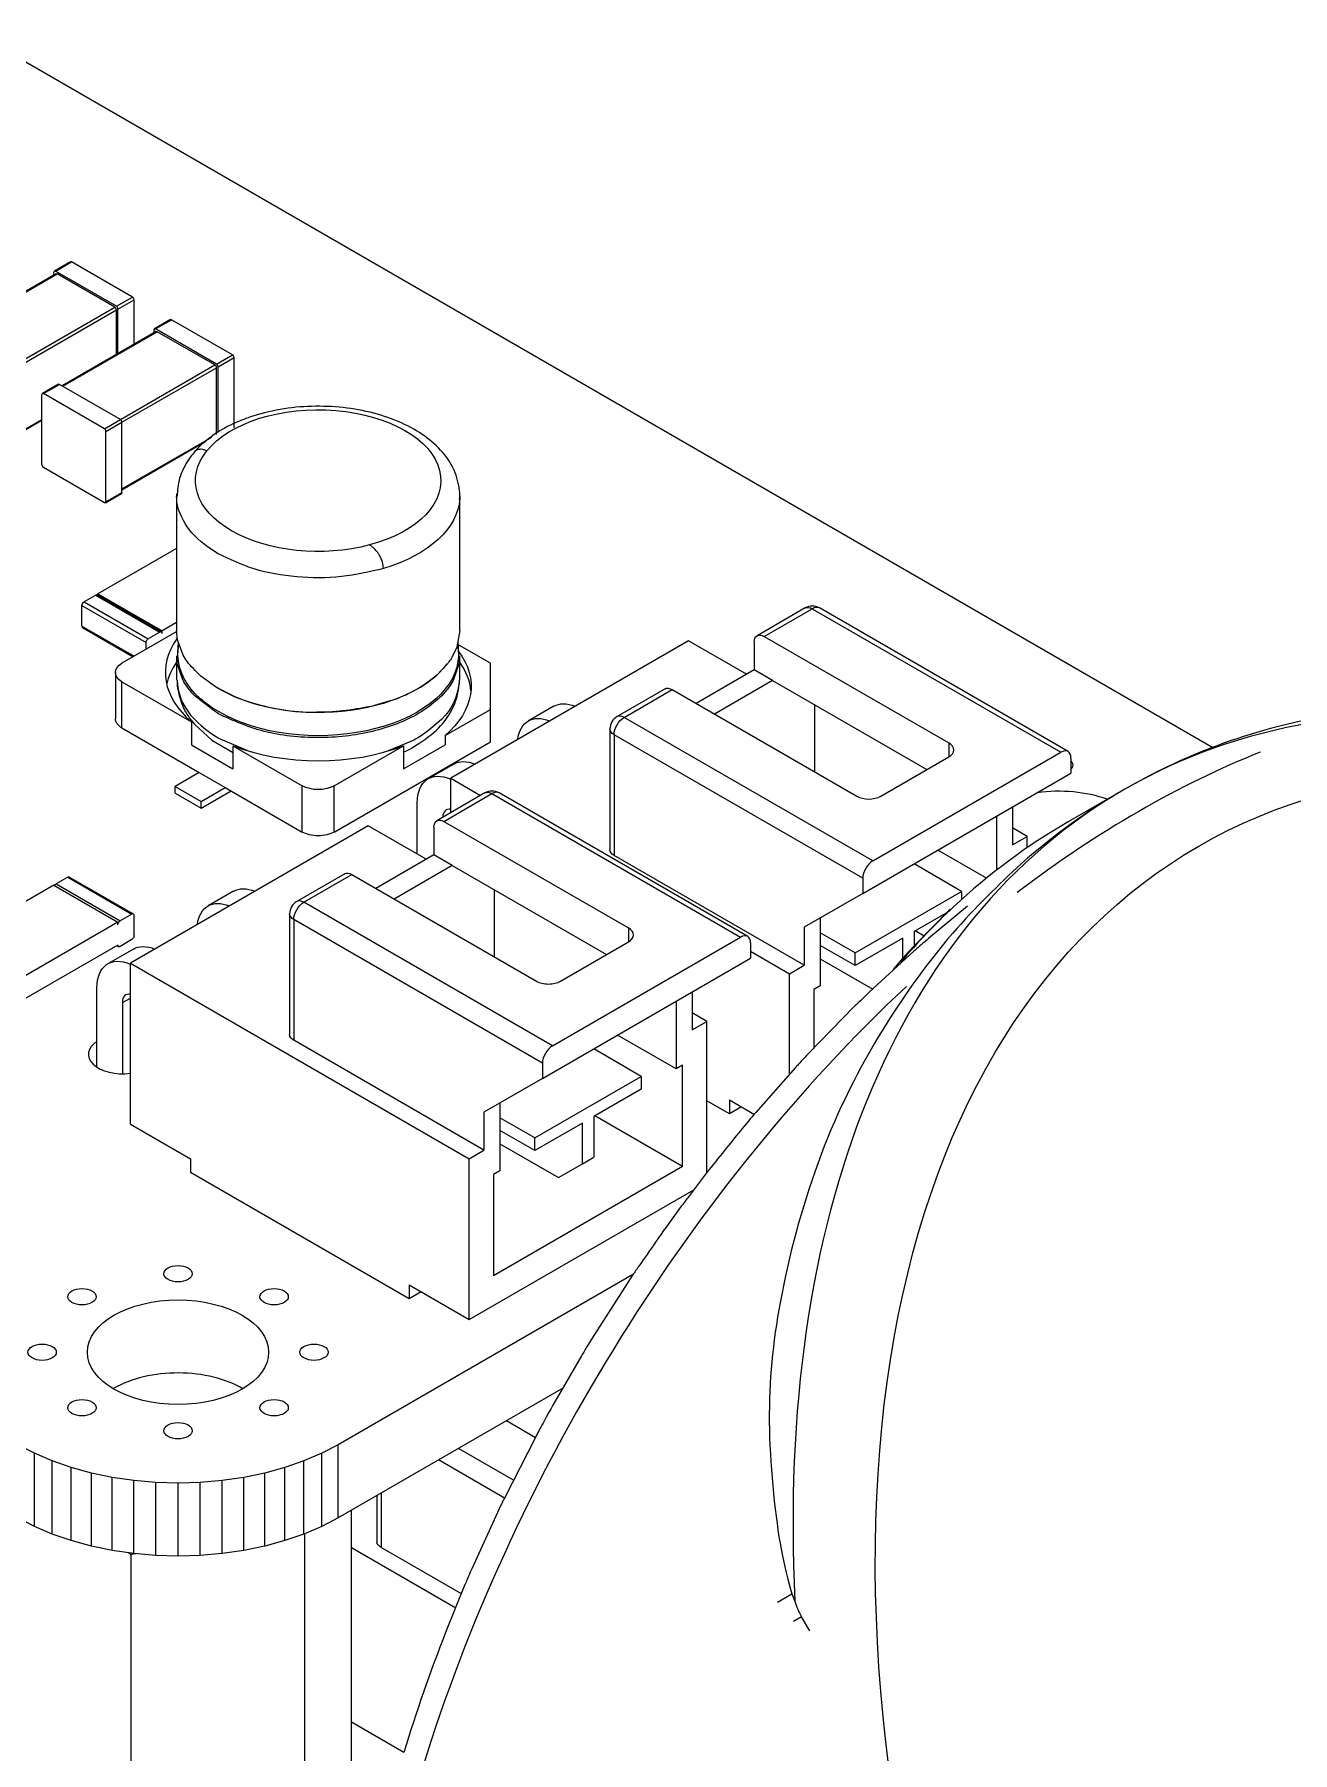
# Model space of a CAD drawing. Extents: x 0 to 11, y 0 to 8.5.
# Drawn here: x 7.7697 to 8.0613, y 6.1857 to 6.5839 of the extents above; entities that cross this region are included whole.
import ezdxf

# ---------------------------------------------------------------- set-up
doc = ezdxf.new("R2010")
doc.units = 0
doc.header["$LTSCALE"] = 0.5
doc.header["$MEASUREMENT"] = 0
doc.layers.add('TANGENT_LINES', color=7, linetype='CONTINUOUS')
doc.layers.add('VISIBLE', color=7, linetype='CONTINUOUS')

msp = doc.modelspace()

# ---------------------------------------------------------------- linework, layer by layer
at = {"layer": 'TANGENT_LINES'}
for p, q in [((7.774631184028342, 6.529028484443677), (7.778343030648744, 6.531171520062879)), ((7.753102473636838, 6.515741663600681), (7.775002368690382, 6.528385573750032)), ((7.788736201185869, 6.520884949090708), (7.792448047806271, 6.52302798470991)), ((7.78910738584791, 6.520242038397064), (7.792819232468311, 6.522385074016266)), ((7.766465121470285, 6.508026735371553), (7.788365016523828, 6.520670645520904)), ((7.766836306125498, 6.507383824673967), (7.788736201185869, 6.520027734827261)), ((7.77630151501435, 6.502347690980668), (7.798201410067893, 6.514991601130019)), ((7.797830225405853, 6.515634511823663), (7.801542072026255, 6.517777547442865)), ((7.789664162847796, 6.494632762751539), (7.81156405790134, 6.507276672900891)), ((7.790035347503009, 6.493989852053955), (7.811935242563381, 6.506633762207247)), ((7.811935242563381, 6.507490976470694), (7.815647089183782, 6.509634012089896)), ((7.812306427225421, 6.50684806577705), (7.816018273845822, 6.508991101396253)), ((7.77184729906304, 6.500633262489248), (7.775559145683442, 6.50277629810845)), ((7.766836306125498, 6.491953967931916), (7.771476114401001, 6.494632762455919)), ((7.785952316220568, 6.492489727136279), (7.789664162840969, 6.494632762755481)), ((7.786323500882608, 6.491846816442635), (7.790035347503009, 6.493989852061837)), ((7.790035347503009, 6.478559995311902), (7.810840787084818, 6.490572021307779)), ((7.786323500882608, 6.475559745437137), (7.790035347503009, 6.477702781056339)), ((7.780755730952005, 6.451504170701264), (7.795603117433612, 6.442932028224455)), ((7.78126610986231, 6.452388172905024), (7.796113496343917, 6.443816030428215)), ((7.783957198662101, 6.453941873728946), (7.798804585143708, 6.445369731252137)), ((7.938880396981123, 6.444378578470594), (7.950015936844411, 6.450807685326999)), ((7.950015936844407, 6.450807685327001), (8.007642355624066, 6.417537057340087)), ((7.780755730952005, 6.446789492252304), (7.792865630364175, 6.439797838652558)), ((7.790035347503009, 6.423162524569322), (7.790035347503009, 6.433877702862413)), ((7.906401739056774, 6.42562701680017), (7.917537278913815, 6.43205612366018)), ((7.964028157834345, 6.392356388814462), (7.906401739052606, 6.425627016802575)), ((7.904081834914855, 6.421608824967301), (7.904081834914855, 6.393642209622332)), ((7.961708253696594, 6.388338196979187), (7.904081834914855, 6.421608824967301)), ((7.981659429281254, 6.419680092959289), (7.981659429281254, 6.416465539530486)), ((7.831793621982531, 6.399053373853298), (7.831793621982531, 6.40976855214639)), ((7.839217315223333, 6.399053373853298), (7.839217315223333, 6.40976855214639)), ((7.864643464573087, 6.401517866086551), (7.875779004436374, 6.407946972942955)), ((7.875779004436371, 6.407946972942957), (7.93340542321603, 6.374676344956043)), ((7.774770378276607, 6.387025586519358), (7.789617764758214, 6.378453444042549)), ((7.777461467076398, 6.38857928734328), (7.792308853558005, 6.380007144866471)), ((7.832164806648737, 6.382766304416126), (7.843300346505778, 6.389195411276137)), ((7.889791225426309, 6.349495676430418), (7.83216480664457, 6.382766304418531)), ((7.829844902506819, 6.378748112583257), (7.829844902506819, 6.350781497238288)), ((7.887471321288557, 6.345477484595144), (7.829844902506819, 6.378748112583257)), ((7.907422496873218, 6.376819380575245), (7.907422496873218, 6.373604827146442)), ((7.79012814366852, 6.359514366921919), (7.791984066978721, 6.36058588473152)), ((7.880802475040634, 6.248836450102502), (7.867998916073041, 6.256228588228385)), ((7.878678792839123, 6.244704969480907), (7.863359107754871, 6.253549793679747)), ((7.850094438639612, 6.245891433489247), (7.850094438639612, 6.233241538525279)), ((7.941942084133067, 6.220565074258307), (7.945261836712842, 6.222481734350886)), ((7.947529560799388, 6.217221048328218), (7.945635430535292, 6.216127471683544))]:
    msp.add_line(p, q, dxfattribs=at)
at = {"layer": 'TANGENT_LINES', "extrusion": (0, 0, -1)}
for centre, major_axis, ratio, start_param, end_param in [((7.835505468602932, 6.480488728397946), (0.0284339457567846, 0), 0.5773502621102818, 3.573522430409809, 7.42205185715449), ((7.835493309716765, 6.48048170846183), (0.0284339457567846, 0), 0.5773502621102818, 1.138299073750691, 3.574089906634002), ((7.835505468602932, 6.476917002300252), (0.03280839895013088, 0), 0.5773502621102795, 0.0321383180980502, 1.090091624141794), ((7.950015936842328, 6.448128890754928), (-0.001640419932420478, 0.002841290703540444), 0.5773502727294271, 0, 0.7853981550968391), ((7.906401739052606, 6.422948222229302), (0.003280839895013266, 0), 0.5773502621103835, 2.356194490192328, 3.141592653589793), ((7.906401739052606, 6.422948222229302), (-0.001640419932420478, -0.002841290703540444), 0.5773502727294271, 0.7853981725932692, 2.356194499388444), ((7.875779004434292, 6.405268178370885), (-0.001640419932420478, 0.002841290703540444), 0.5773502727294271, 0, 0.7853981550968391), ((7.83216480664457, 6.380087509845259), (-0.001640419932420478, -0.002841290703540444), 0.5773502727294271, 0.7853981725939324, 2.356194499389209), ((7.83216480664457, 6.380087509845259), (0.003280839895013266, 0), 0.5773502621103835, 2.356194490192328, 3.141592653589793)]:
    msp.add_ellipse(centre, major_axis=major_axis, ratio=ratio, start_param=start_param, end_param=end_param, dxfattribs=at)
at = {"layer": 'TANGENT_LINES'}
for centre, major_axis, ratio, start_param, end_param in [((7.950015936842328, 6.448128890754928), (0.001640419932420478, 0.002841290703540444), 0.5773502727294271, 0, 0.7853981542009669), ((7.906401739052606, 6.422948222229302), (0.001640419932420478, -0.002841290703540444), 0.5773502727294271, 2.356194499388826, 3.141592653590432), ((8.025664783784618, 6.194881201243094), (0.127952754728815, 0.2216206748761715), 0.5773502727292958, 0.6292129166321987, 0.9415833917700402), ((7.875779004434292, 6.405268178370885), (0.001640419932420478, 0.002841290703540444), 0.5773502727294271, 0, 0.7853981542009669), ((7.832164806644569, 6.380087509845259), (0.001640419932420478, -0.002841290703540444), 0.5773502727294271, 2.356194499389209, 3.141592653589793), ((8.117798800529476, 6.213454319055444), (-0.1085048031907654, 0.1879358273828116), 0.8164965784248008, 0.1863284790014609, 0.2851561502360345), ((8.025664783784618, 6.194881201243094), (0.127952754728815, 0.2216206748761715), 0.5773502727292958, 1.087437181450535, 2.778929686186356)]:
    msp.add_ellipse(centre, major_axis=major_axis, ratio=ratio, start_param=start_param, end_param=end_param, dxfattribs=at)
at = {"layer": 'VISIBLE'}
for p, q in [((7.756628727919393, 6.583890195970069), (8.043016389480208, 6.418544204502782)), ((7.778080563459556, 6.531197519443722), (7.774368716839154, 6.529054483824519)), ((7.792448047806271, 6.52302798470991), (7.778343030648744, 6.531171520062879)), ((7.774739901501195, 6.528411573130875), (7.752948723917676, 6.515830431041339)), ((7.774259999366302, 6.528134501507507), (7.774259999366302, 6.528814180873873)), ((7.788736201185869, 6.520884949090708), (7.774631184028342, 6.529028484443677)), ((7.788365016523828, 6.520670645520904), (7.775002368690382, 6.528385573750032)), ((7.792819232468311, 6.51206173436349), (7.792819232468311, 6.522385074016266)), ((7.788736201185869, 6.509704395182368), (7.788736201185869, 6.520027734827261)), ((7.78910738584791, 6.509918698744288), (7.78910738584791, 6.520242038397064)), ((7.797938942878706, 6.515017600510862), (7.776147765295187, 6.502436458421325)), ((7.797459040743814, 6.514740528887494), (7.797459040743814, 6.515420208253859)), ((7.801279604837068, 6.517803546823708), (7.797567758216666, 6.515660511204506)), ((7.811935242563381, 6.507490976470694), (7.797830225405853, 6.515634511823663)), ((7.81156405790134, 6.507276672900891), (7.798201410067893, 6.514991601130019)), ((7.815647089183782, 6.509634012089896), (7.801542072026255, 6.517777547442865)), ((7.811935242563381, 6.491203905465195), (7.811935242563381, 6.506633762207247)), ((7.812306427225421, 6.49160629030052), (7.812306427225421, 6.50684806577705)), ((7.816018273845822, 6.492704030390754), (7.816018273845822, 6.508991101396253)), ((7.775296678494255, 6.502802297489293), (7.771584831873853, 6.500659261870091)), ((7.789664162840969, 6.494632762755481), (7.775559145683442, 6.50277629810845)), ((7.771476114401001, 6.484131887913945), (7.771476114401001, 6.500418958919444)), ((7.785952316220568, 6.492489727136279), (7.77184729906304, 6.500633262489248)), ((7.766836306125498, 6.491776433042717), (7.771476114401001, 6.49445522756672)), ((7.786323500882608, 6.475559745437137), (7.786323500882608, 6.491846816442635)), ((7.790035347503009, 6.477702781056339), (7.790035347503009, 6.493989852061837)), ((7.811736610269132, 6.491404219034576), (7.809373346055196, 6.489660576716854)), ((7.815913118917218, 6.49370938588748), (7.815150526901783, 6.493346156297879)), ((7.790035347503009, 6.478382460422703), (7.809457330586168, 6.489595747446467)), ((7.785952316220568, 6.475345441867333), (7.77184729906304, 6.483488977220301)), ((7.786214783409755, 6.47531944248649), (7.789926630030157, 6.477462478105692)), ((7.802697069652801, 6.477454918127838), (7.802697069652801, 6.445741490496649)), ((7.868313867553063, 6.445741490496649), (7.868313867553063, 6.476917002300252)), ((7.8026970696528, 6.464761343157338), (7.784467577572407, 6.454236541126586)), ((7.780755730952005, 6.446789492252304), (7.780755730952005, 6.451504170701264)), ((7.783957198662101, 6.453941873728946), (7.78126610986231, 6.452388172905024)), ((7.799165477528842, 6.445405480400796), (7.784318091047234, 6.453977622877605)), ((7.784467577572407, 6.453891316793114), (7.784467577572407, 6.454236541126586)), ((7.784467577572407, 6.454236541126586), (7.799314964054014, 6.445664398649777)), ((7.948375516909907, 6.450970181458469), (7.937239977048702, 6.444541074600862)), ((8.009282775556487, 6.417699553470355), (7.951656356774749, 6.450970181458469)), ((7.780905217477177, 6.446459075695165), (7.79265422449094, 6.439675783416233)), ((7.8026970696528, 6.447617058203721), (7.799314964054014, 6.445664398649777)), ((7.802773955369605, 6.445518412691517), (7.790035347503009, 6.438163774100818)), ((7.795603117433612, 6.441378327529621), (7.795603117433612, 6.442932028224455)), ((7.798804585143708, 6.445369731252137), (7.796113496343917, 6.443816030428215)), ((7.799314964054014, 6.445075063843657), (7.799314964054014, 6.445664398649777)), ((7.802902938268943, 6.443622982478815), (7.802697095628718, 6.445741493574547)), ((7.80283997574708, 6.438106512613811), (7.80314288803961, 6.442984587852683)), ((7.804241906541014, 6.439997545249382), (7.802902938268943, 6.443622982478815)), ((7.921341921699724, 6.443360635987823), (7.866220999386757, 6.411536557042671)), ((7.868313877390751, 6.445741489514629), (7.867621822777512, 6.441871468284249)), ((7.875407819772251, 6.438163774041693), (7.867736673024837, 6.442592712627)), ((7.867887366161758, 6.442916871040875), (7.868181077063706, 6.438170032478228)), ((7.93479736535562, 6.43559213206628), (7.921341921699724, 6.443360635987823)), ((7.936560492843372, 6.443039181159323), (7.936560492843372, 6.436610074183467)), ((7.938880396981123, 6.444378578470594), (7.981659429281254, 6.419680092959289)), ((7.802697069652801, 6.439872545637835), (7.802697069652801, 6.434234875432764)), ((7.867621822777512, 6.441871468284249), (7.866473445512567, 6.439486475534846)), ((7.868313867553063, 6.434234875432764), (7.868313867553063, 6.439872545637835)), ((7.788497850291391, 6.436020738481615), (7.788497850291391, 6.425305560188524)), ((7.804146578311866, 6.434304450837907), (7.80283997574708, 6.438106512613811)), ((7.811715835185058, 6.432697434629473), (7.808311901989532, 6.435144339817809)), ((7.865444449163027, 6.437994479406857), (7.86281584779011, 6.435244919314937)), ((7.868181077063706, 6.438170032478228), (7.866780496152833, 6.434149385350775)), ((7.875407819772252, 6.427448595945683), (7.875407819772251, 6.438163774041693)), ((7.936560492843372, 6.436610074183467), (7.92310504898949, 6.428841570147619)), ((7.940829116456833, 6.434145583221385), (7.936560492843372, 6.436610074183467)), ((7.790035347503009, 6.433877702862413), (7.806115029743323, 6.424594094106319)), ((7.815799359829833, 6.43059709519474), (7.812384341783854, 6.432302711635228)), ((7.868191097392042, 6.434225298943341), (7.868171629797398, 6.433573963716409)), ((7.915896858981391, 6.432218619790449), (7.904761319120186, 6.425789512932843)), ((7.917537278913812, 6.432056123660182), (7.960316311213943, 6.407357638148877)), ((7.940829116456833, 6.434145583221385), (7.927373672602952, 6.426377079185537)), ((7.940829116456833, 6.434145583221385), (7.976555640033126, 6.413518865470324)), ((7.842798893041766, 6.427273540216211), (7.838051051157747, 6.426856669297761)), ((7.852438144699258, 6.429517284578034), (7.84854689466882, 6.428360360067026)), ((7.864895907462541, 6.421379540618392), (7.875407819772252, 6.427448595945683)), ((7.875407819772252, 6.419947971140519), (7.875407819772252, 6.427448595945683)), ((7.890105388382003, 6.4281902714883), (7.884212831872116, 6.424788202442817)), ((7.950572713835388, 6.412983106649283), (7.950572713835388, 6.42852011472098)), ((7.790035347503009, 6.423162524569322), (7.807898609363694, 6.412849165651911)), ((7.805708916248092, 6.425439347139282), (7.806807618459316, 6.424039046864644)), ((7.806115029743323, 6.424594094106319), (7.806115029743323, 6.419236504959773)), ((7.903120899157593, 6.422948222229302), (7.903120899157593, 6.394981606884333)), ((7.806115029743323, 6.419236504959773), (7.815713939742217, 6.413694571755938)), ((7.819054538400237, 6.417906546657504), (7.813386808394874, 6.420315589861218)), ((7.815713939742217, 6.419052160902484), (7.815713939742217, 6.413694571755938)), ((7.815713939742217, 6.419052160902484), (7.831793621982531, 6.40976855214639)), ((7.839217315223333, 6.399053373853298), (7.875407819772252, 6.419947971140519)), ((7.839217315223333, 6.40976855214639), (7.855296997463647, 6.419052160902484)), ((7.856979211421852, 6.41999505276332), (7.851734927512935, 6.417840826790054)), ((7.855296997463647, 6.413694571755938), (7.864895907462541, 6.419236504959773)), ((7.855296997463647, 6.419052160902484), (7.855296997463647, 6.413694571755938)), ((7.864895907462541, 6.421379540618392), (7.864895907462541, 6.419236504959773)), ((8.043821682165515, 6.41905915830998), (8.042952640188103, 6.41873206188107)), ((7.866906347004492, 6.414796298868287), (7.861013790494604, 6.411394229822804)), ((7.964028157834345, 6.392356388814462), (8.007642355624066, 6.417537057340087)), ((7.965884081144546, 6.407357638148877), (7.981659429281254, 6.416465539530486)), ((8.009962259761817, 6.416197660028816), (8.009962259761817, 6.412661651192096)), ((7.807898609363694, 6.412849165651911), (7.802330839433091, 6.409634612223108)), ((7.807898609363694, 6.412849165651911), (7.813930360121846, 6.409366732770708)), ((7.866220999386757, 6.403538249232934), (7.866220999386757, 6.411536557042671)), ((7.866220999386757, 6.411536557042671), (7.87314773722221, 6.407537403137802)), ((7.961708253696594, 6.384802188142467), (8.009962259761817, 6.412661651192096)), ((8.027108308066982, 6.41156018659588), (8.022417358914456, 6.408966922962493)), ((7.802330839433091, 6.409634612223108), (7.808362590191243, 6.406152179341905)), ((7.802330839433091, 6.408027335479145), (7.802330839433091, 6.409634612223108)), ((7.802330839433091, 6.408027335479145), (7.808362590191243, 6.404544902597941)), ((7.808362590191243, 6.406152179341905), (7.813930360121846, 6.409366732770708)), ((7.808362590191243, 6.404544902597941), (7.815322302630098, 6.408563094398726)), ((7.813930360121846, 6.409366732770708), (7.831793621982531, 6.399053373853298)), ((7.874138584501871, 6.408109469074425), (7.863003044640665, 6.401680362216818)), ((7.935045843148451, 6.374838841086311), (7.877419424366712, 6.408109469074425)), ((8.022417356918764, 6.40896692181028), (8.00929399733871, 6.401390146438255)), ((7.808362590191243, 6.404544902597941), (7.808362590191243, 6.406152179341905)), ((7.858472519566668, 6.393936877019973), (7.858472519566668, 6.405777148351446)), ((7.99270217297695, 6.402696535275068), (7.992702172976949, 6.39021654778877)), ((7.996414019597351, 6.40483957089427), (7.996414019597351, 6.396053124693934)), ((7.847104989291688, 6.400499923603779), (7.791984066978721, 6.368675844658627)), ((7.860560432947583, 6.392731419682237), (7.847104989291688, 6.400499923603779)), ((7.862323560435335, 6.400178468775279), (7.862323560435335, 6.393749361799424)), ((7.864643464573087, 6.401517866086551), (7.907422496873218, 6.376819380575245)), ((7.999847477721223, 6.398035432641697), (7.996414019597351, 6.400017740589458)), ((7.990357743802473, 6.388352355874071), (7.979107534230497, 6.394847667319246)), ((7.996414019597351, 6.396053124693934), (7.999847477721223, 6.398035432641697)), ((7.999847477721223, 6.395438986441039), (7.999847477721223, 6.398035432641697)), ((7.862323560435335, 6.393749361799424), (7.848868116581454, 6.385980857763576)), ((7.866592184048797, 6.391284870837342), (7.853136740194916, 6.383516366801493)), ((7.866592184048797, 6.391284870837342), (7.862323560435335, 6.393749361799424)), ((7.866592184048797, 6.391284870837342), (7.902318707625089, 6.37065815308628)), ((7.948160013532127, 6.368193661644306), (7.904081834914855, 6.393642209622332)), ((7.984628906577576, 6.385284370634523), (7.973586162429586, 6.391659901862782)), ((7.774259999366302, 6.386730919121717), (7.751988919643891, 6.373872705406504)), ((7.774259999366302, 6.386730919121717), (7.789107385847909, 6.378158776644909)), ((7.777461467076398, 6.38857928734328), (7.774770378276607, 6.387025586519358)), ((7.792669745943138, 6.38004289401513), (7.777822359461531, 6.388615036491938)), ((7.841659926573355, 6.389357907406406), (7.830524386712149, 6.382928800548799)), ((7.843300346505776, 6.389195411276138), (7.886079378805907, 6.364496925764834)), ((7.961708253696594, 6.388338196979187), (7.961708253696594, 6.384802188142467)), ((7.815868455973967, 6.385329559104257), (7.809975899464079, 6.381927490058773)), ((7.876335781427352, 6.370122394265239), (7.876335781427352, 6.385659402336936)), ((7.961708253696594, 6.384802188142467), (7.948160013532127, 6.376980107844641)), ((7.959945126551903, 6.371033183766829), (7.984628906577576, 6.385284370634523)), ((7.984628906577576, 6.385284370634523), (7.984628906577575, 6.383451356418579)), ((7.792308853558005, 6.380007144866471), (7.789617764758214, 6.378453444042549)), ((7.792819232468311, 6.374997799009031), (7.792819232468311, 6.379712477457991)), ((7.828883966749557, 6.380087509845259), (7.828883966749557, 6.35212089450029)), ((7.951871860152529, 6.379123143463843), (7.951871860152529, 6.363425407264464)), ((7.981959399389804, 6.381144040941802), (7.97352383580083, 6.372637647849062)), ((7.981429045582909, 6.380490256019937), (7.97358616288188, 6.375962165636797)), ((7.986018934202453, 6.381849083799268), (7.976981346856365, 6.374403895543673)), ((7.789107385847909, 6.378158776644909), (7.766836306125498, 6.365300562929696)), ((7.789107385847909, 6.377569441838789), (7.789107385847909, 6.378158776644909)), ((7.948160013532127, 6.376980107844641), (7.948160013532127, 6.368193661644306)), ((7.959945126551903, 6.371033183766829), (7.951871860152529, 6.375694286238594)), ((7.97358616288188, 6.375962165636797), (7.97358616288188, 6.372568780123484)), ((7.975926409686368, 6.374932478442097), (7.973864551004628, 6.376122893092434)), ((7.789107385847909, 6.372854763389829), (7.766836306125498, 6.359996549674616)), ((7.792669414596456, 6.371935586484243), (7.786776858086568, 6.368533517438761)), ((7.788895979974674, 6.372732708153505), (7.789256872373081, 6.37252434683269)), ((7.792308853558005, 6.37411379680527), (7.789617764758214, 6.372560095981349)), ((7.889791225426309, 6.349495676430418), (7.93340542321603, 6.374676344956043)), ((7.891647148736509, 6.364496925764834), (7.907422496873218, 6.373604827146442)), ((7.935725327353781, 6.373336947644773), (7.935725327353781, 6.369800938808052)), ((7.935725327353781, 6.371408215073109), (7.944726555408256, 6.366211353696544)), ((7.959945126551903, 6.368086509736229), (7.951871860152529, 6.372747612207994)), ((7.970987870247598, 6.374462040703356), (7.959945126551903, 6.368086509736229)), ((7.959945126551903, 6.368086509736229), (7.959945126551903, 6.371033183766829)), ((7.973580275886389, 6.371454677288621), (7.963200046690334, 6.361937169059438)), ((7.970987870247598, 6.369680466382639), (7.970987870247598, 6.374462040703356)), ((7.791984066978721, 6.331387024198668), (7.791984066978721, 6.368675844658627)), ((7.791984066978721, 6.368675844658627), (7.870489623000219, 6.323350641312501)), ((7.887471321288557, 6.341941475758424), (7.935725327353781, 6.369800938808052)), ((7.944726555408256, 6.366211353696544), (7.948160013532127, 6.368193661644306)), ((7.951871860152529, 6.369640210268471), (7.964058885208424, 6.362604028158106)), ((7.970929293678472, 6.369737980887416), (7.968783904645346, 6.367226399392715)), ((7.784235587158632, 6.34455154363577), (7.784235587158632, 6.362916435967403)), ((7.944726555408256, 6.342865144515991), (7.944726555408256, 6.366211353696544)), ((7.951871860152529, 6.363425407264464), (7.950387121504368, 6.362568193016783)), ((7.79012814366852, 6.359514366921919), (7.790128143668519, 6.343020878006564)), ((7.918465240568913, 6.359835822891024), (7.918465240568913, 6.344138086691645)), ((7.922177087189315, 6.361978858510226), (7.922177087189315, 6.353192412309891)), ((7.950387121504368, 6.362568193016783), (7.950387121504368, 6.348904400672823)), ((7.925610545313186, 6.355174720257653), (7.922177087189315, 6.357157028205415)), ((7.922177087189315, 6.353192412309891), (7.925610545313186, 6.355174720257653)), ((7.925610545313186, 6.319982072270115), (7.925610545313186, 6.355174720257653)), ((7.959755738624442, 6.358601858353667), (7.949146697991002, 6.347744545407397)), ((7.918465240568913, 6.344138086691645), (7.904870601822461, 6.351986954935203)), ((7.873923081124091, 6.325332949260263), (7.829844902506819, 6.350781497238288)), ((7.910391974169539, 6.34242365825048), (7.899349230021549, 6.348799189478739)), ((7.887471321288557, 6.345477484595144), (7.887471321288557, 6.341941475758424)), ((7.919949979217074, 6.344995300939326), (7.918465240568913, 6.344138086691645)), ((7.919949979217074, 6.321529060477455), (7.919949979217074, 6.344995300939326)), ((7.946153345947601, 6.344515040163405), (7.936907209926925, 6.334048357028084)), ((7.887471321288557, 6.341941475758424), (7.873923081124091, 6.334119395460598)), ((7.885708194143866, 6.328172471382786), (7.910391974169539, 6.34242365825048)), ((7.910391974169539, 6.33947698421988), (7.899349230473844, 6.333101453252754)), ((7.910391974169539, 6.34242365825048), (7.910391974169539, 6.33947698421988)), ((7.877634927744493, 6.3362624310798), (7.877634927744493, 6.320564694880421)), ((7.930807130581749, 6.333744363320666), (7.925610545313186, 6.336744613187549)), ((7.930807130581749, 6.336958916808594), (7.930807130581749, 6.333744363320666)), ((7.930807130581749, 6.336958916808594), (7.936643467897699, 6.333589305929466)), ((7.933591015598253, 6.33535164006463), (7.930807130581749, 6.333744363320666)), ((7.791984066978721, 6.331387024198668), (7.805903491805227, 6.323350640626661)), ((7.873923081124091, 6.334119395460598), (7.873923081124091, 6.325332949260263)), ((7.885708194143866, 6.328172471382786), (7.877634927744493, 6.33283357385455)), ((7.896750937839562, 6.331601328319312), (7.885708194143866, 6.325225797352186)), ((7.896750937839562, 6.322171971421391), (7.896750937839562, 6.331601328319312)), ((7.899349230473844, 6.333101453252754), (7.899349230473844, 6.323672096354834)), ((7.919949979217074, 6.321529060477455), (7.899627618596591, 6.33326218070839)), ((7.885708194143866, 6.325225797352186), (7.877634927744492, 6.329886899823951)), ((7.885708194143866, 6.325225797352186), (7.885708194143866, 6.328172471382786)), ((7.805903491805227, 6.323350640626661), (7.805903491805227, 6.320136087138732)), ((7.870489623000219, 6.323350641312501), (7.873923081124091, 6.325332949260263)), ((7.870489623000219, 6.286061820852543), (7.870489623000219, 6.323350641312501)), ((7.877634927744492, 6.326779497884428), (7.891183167908959, 6.31895741787434)), ((7.896750937839562, 6.322171971421391), (7.899349230473844, 6.323672096354834)), ((7.856570198173713, 6.290883650936623), (7.805903491805227, 6.320136087138732)), ((7.919949979217074, 6.321529060477455), (7.876150189096332, 6.29624124017087)), ((7.877634927744493, 6.320564694880421), (7.876150189096332, 6.31970748063274)), ((7.876150189096332, 6.31970748063274), (7.876150189096332, 6.29624124017087)), ((7.891183167908959, 6.31895741787434), (7.896750937839562, 6.322171971421391)), ((7.925535085292065, 6.320077638293794), (7.921068569047809, 6.314228035555521)), ((7.870489623000219, 6.286061820852543), (7.922588463724894, 6.316141100200576)), ((7.919646534748185, 6.312319653651509), (7.916145032262658, 6.307521816048849)), ((7.908550338494504, 6.296570944295445), (7.840145276878435, 6.257077264041738)), ((7.908536821921325, 6.296581733387006), (7.898880935883939, 6.281558170224979)), ((7.856570198173713, 6.29409820442455), (7.856570198173713, 6.290883650936623)), ((7.856570198173713, 6.29409820442455), (7.870489623000219, 6.286061820852543)), ((7.859354083190217, 6.292490927680586), (7.856570198173713, 6.290883650936623)), ((7.896539221585979, 6.277698356698128), (7.891477974835096, 6.269031135771024)), ((7.892327476903159, 6.27027468920042), (7.840145276878435, 6.240147282338653)), ((7.879134455934247, 6.262657695085992), (7.885899312277386, 6.258752003503142)), ((7.769725329146322, 6.25507991198393), (7.765908344470398, 6.257077264041738)), ((7.840145276878435, 6.257077264041738), (7.836328292202509, 6.25507991198393)), ((7.840145276878435, 6.240147282338653), (7.840145276878435, 6.257077264041738)), ((7.88583195758103, 6.258780554138998), (7.878657610113088, 6.24471311530704)), ((7.769725329146322, 6.238149930280844), (7.769725329146322, 6.25507991198393)), ((7.77386301737025, 6.253308189431288), (7.769725329146323, 6.25507991198393)), ((7.778281581027943, 6.251779144232166), (7.773863017370251, 6.253308189431289)), ((7.77386301737025, 6.236378207728204), (7.77386301737025, 6.253308189431288)), ((7.778281581027943, 6.234849162529081), (7.778281581027943, 6.251779144232166)), ((7.782938445238666, 6.250507509756443), (7.778281581027942, 6.251779144232165)), ((7.827772040320889, 6.251779144232166), (7.823115176110166, 6.250507509756443)), ((7.832190603978582, 6.253308189431288), (7.827772040320889, 6.251779144232166)), ((7.827772040320889, 6.234849162529081), (7.827772040320889, 6.251779144232166)), ((7.836328292202509, 6.25507991198393), (7.832190603978582, 6.253308189431288)), ((7.832190603978582, 6.236378207728204), (7.832190603978582, 6.253308189431288)), ((7.836328292202509, 6.238149930280844), (7.836328292202509, 6.25507991198393)), ((7.782938445238666, 6.233577528053359), (7.782938445238666, 6.250507509756443)), ((7.787788770895244, 6.249505533452686), (7.782938445238666, 6.250507509756443)), ((7.787788770895244, 6.2325755517496), (7.787788770895244, 6.249505533452686)), ((7.792785853687577, 6.248782864338767), (7.787788770895245, 6.249505533452686)), ((7.797881550964997, 6.248346456565272), (7.792785853687578, 6.248782864338768)), ((7.792785853687577, 6.231852882635683), (7.792785853687577, 6.248782864338767)), ((7.797881550964997, 6.231416474862188), (7.797881550964997, 6.248346456565272)), ((7.803026810674416, 6.248200521197194), (7.797881550964996, 6.248346456565272)), ((7.808172070383835, 6.248346456565272), (7.803026810674417, 6.248200521197194)), ((7.803026810674416, 6.231270539494109), (7.803026810674416, 6.248200521197194)), ((7.813267767661255, 6.248782864338767), (7.808172070383835, 6.248346456565272)), ((7.808172070383835, 6.231416474862188), (7.808172070383835, 6.248346456565272)), ((7.818264850453588, 6.249505533452686), (7.813267767661255, 6.248782864338767)), ((7.813267767661255, 6.231852882635683), (7.813267767661255, 6.248782864338767)), ((7.823115176110166, 6.250507509756443), (7.818264850453588, 6.249505533452686)), ((7.818264850453588, 6.2325755517496), (7.818264850453588, 6.249505533452686)), ((7.823115176110166, 6.233577528053359), (7.823115176110166, 6.250507509756443)), ((7.84913350288235, 6.245336636977921), (7.84913350288235, 6.234580935787281)), ((7.769725329146322, 6.238149930280844), (7.765908344470398, 6.240147282338653)), ((7.840145276878435, 6.240147282338653), (7.836328292202509, 6.238149930280844)), ((7.843206302138443, 6.15396147141039), (7.843206302138443, 6.241914566074845)), ((7.877864489513136, 6.243075797466362), (7.871172100794564, 6.228484788631492)), ((7.77386301737025, 6.236378207728204), (7.769725329146323, 6.238149930280845)), ((7.778281581027943, 6.234849162529081), (7.773863017370251, 6.236378207728204)), ((7.832190603978582, 6.236378207728204), (7.827772040320889, 6.234849162529081)), ((7.836328292202509, 6.238149930280844), (7.832190603978582, 6.236378207728204)), ((7.832420726685853, 6.130721786460923), (7.832420726685853, 6.236476744294586)), ((7.782938445238666, 6.233577528053359), (7.778281581027942, 6.234849162529081)), ((7.787788770895244, 6.2325755517496), (7.782938445238666, 6.233577528053359)), ((7.792785853687577, 6.231852882635683), (7.787788770895245, 6.232575551749601)), ((7.792168411107918, 6.231646514577275), (7.791485167323763, 6.232040985555143)), ((7.79324706698174, 6.231813383219635), (7.792168411107918, 6.231646514577275)), ((7.792168411107918, 6.12449473164636), (7.792168411107918, 6.231646514577275)), ((7.797881550964997, 6.231416474862188), (7.792785853687578, 6.231852882635683)), ((7.803026810674416, 6.231270539494109), (7.797881550964996, 6.231416474862187)), ((7.808172070383835, 6.231416474862188), (7.803026810674417, 6.23127053949411)), ((7.813267767661255, 6.231852882635683), (7.808172070383835, 6.231416474862188)), ((7.818264850453588, 6.2325755517496), (7.813267767661255, 6.231852882635683)), ((7.823115176110166, 6.233577528053359), (7.818264850453588, 6.2325755517496)), ((7.827772040320889, 6.234849162529081), (7.823115176110166, 6.233577528053359)), ((7.843206302138443, 6.233253790044157), (7.867408445522865, 6.219280676217529)), ((7.868689025998888, 6.222505948639569), (7.850094438639612, 6.233241538525279)), ((7.869521139167625, 6.224644038732501), (7.865021311596763, 6.213586669333369)), ((7.945261836712842, 6.222481734350885), (7.946003626716393, 6.220823509774958)), ((7.949423691063483, 6.213940318474651), (7.947529560799388, 6.217221048328218)), ((7.855377648877836, 6.185723285866047), (7.843206302138443, 6.192750416096271))]:
    msp.add_line(p, q, dxfattribs=at)
at = {"layer": 'VISIBLE', "flags": 128}
msp.add_lwpolyline([(7.806807618459316, 6.424039046864644), (7.806807618459316, 6.424039046864644), (7.810880292647186, 6.420363053216989), (7.815670202527811, 6.417574700689142)], dxfattribs=at)
at = {"layer": 'VISIBLE'}
for centre, radius, start, end in [((7.950015936842329, 6.448128890754928), 0.0032808398950131, 60.00000030420055, 119.9999996957994), ((7.84270917227027, 6.459410190755274), 0.031436264794745, 288.0280436493535, 309.7620951312777), ((7.816423457162364, 6.434879519237333), 0.0136434855910819, 182.7484502346731, 219.7670325442794), ((7.834808984445357, 6.476271652040725), 0.049472527437966, 247.4030561885249, 270.4282988647523), ((7.825569211460198, 6.44353992146416), 0.0262255700195315, 221.5294935305274, 242.3205884389852), ((7.906401739052606, 6.422948222229302), 0.0032808398950131, 119.9999996957994, 180.0000000001085), ((8.092690952656739, 6.287875944823845), 0.1399901464350023, 99.80005982519978, 110.4317137173064), ((8.093102093500276, 6.286852478913525), 0.1410928491143457, 110.820157483197, 117.8872427679243), ((7.875779004434292, 6.405268178370885), 0.0032808398950131, 60.00000030420055, 119.9999996957994), ((8.097981223763862, 6.278624861416048), 0.1506617093994236, 120.1023736631925, 131.3257433145775), ((7.83216480664457, 6.380087509845259), 0.0032808398950131, 119.9999996957994, 180.0000000001241), ((8.233562242775651, 6.069745749762292), 0.3956167692316049, 158.6793801570659, 162.953482744442)]:
    msp.add_arc(centre, radius, start, end, dxfattribs=at)
at = {"layer": 'VISIBLE', "extrusion": (0, 0, -1)}
for centre, major_axis, ratio, start_param, end_param in [((7.778343030648744, 6.530742912931155), (-0.0002624671891870989, 0.0004546065125667909), 0.5773502727288056, 0, 0.7853981542008149), ((7.774631184028342, 6.528599877311953), (-0.0002624671891870989, 0.0004546065125667909), 0.5773502727288056, 5.497787134585166, 7.068583461380401), ((7.775002368690382, 6.527956966618309), (-0.0002624671891870989, 0.0004546065125667909), 0.5773502727288056, 0, 0.7853981542008149), ((7.797830225405853, 6.515205904691939), (-0.0002624671891870989, 0.0004546065125667909), 0.5773502727288056, 5.497787134583969, 7.068583461380401), ((7.798201410067893, 6.514562993998295), (-0.0002624671891870989, 0.0004546065125667909), 0.5773502727288056, 0, 0.7853981542008149), ((7.801542072026255, 6.517348940311141), (-0.0002624671891870989, 0.0004546065125667909), 0.5773502727288056, 0, 0.7853981542008149), ((7.775559145683442, 6.502347690976726), (-0.0002624671891870989, 0.0004546065125667909), 0.5773502727288056, 0, 0.7853981542008149), ((7.77184729906304, 6.500204655357524), (-0.0002624671891870989, 0.0004546065125667909), 0.5773502727288056, 5.497787134585166, 7.068583461380401), ((7.785952316220568, 6.475774048999057), (-0.0002624671891870989, 0.0004546065125667909), 0.5773502727288056, 2.356194480995373, 3.926990807790607), ((7.789664162840969, 6.477917084618259), (-0.0002624671891870989, 0.0004546065125667909), 0.5773502727288056, 2.356194480994176, 3.141592653589793), ((7.835505468602932, 6.476917002300252), (0.03280839895013088, 0), 0.5773502621102795, 0, 0.0321383180980502), ((7.78126610986231, 6.451798838098904), (-0.000360892385132594, -0.0006250839547785603), 0.5773502727291698, 0.7853981725915733, 2.356194499389951), ((7.796113496343917, 6.443226695622095), (-0.000360892385132594, -0.0006250839547785603), 0.5773502727291698, 0.7853981725915733, 2.356194499388211), ((7.835505447418328, 6.440139329041543), (0.03251013961201377, 0), 0.5773502621102856, 6.152100691120206, 9.55918455226727), ((7.938880396981123, 6.441699783897321), (-0.001640419932420478, 0.002841290703540444), 0.5773502727294271, 5.497787134585653, 7.068583461380553), ((7.835505468602932, 6.432806184993688), (0.03543307086614167, 0), 0.5773502621102943, 5.871813130938144, 6.875835145642601), ((7.793747194123411, 6.436020738481615), (0.005249343832020692, 0), 0.5773502621102392, 2.356194490192393, 3.926990816987193), ((7.835505447418328, 6.445474733458648), (0.03251013961201465, 0), 0.5773502621102697, 0.4075408263671349, 2.390973788189367), ((8.220536731355713, 6.082371831234981), (0.1809525227445885, -0.313418963151391), 0.5773502674197898, 7.622985845256656, 11.22657008209162), ((7.917537278913811, 6.429377329086909), (-0.001640419932420478, 0.002841290703540444), 0.5773502727294271, 0, 0.7853981542009669), ((7.896240558929256, 6.417563844257058), (-0.006135170547253211, 0.01062642723124174), 0.5773502727293037, 0, 0.6470618651807135), ((7.793747194123411, 6.425305560188524), (0.005249343832020692, 0), 0.5773502621102392, 2.356194490192393, 3.141592653589793), ((7.890348002419368, 6.414161775211575), (-0.006135170547253211, 0.01062642723124174), 0.5773502727293037, 5.636123441998755, 6.930247172360395), ((7.873041517551745, 6.404169871637046), (-0.006135170547253211, 0.01062642723124174), 0.5773502727293037, 0, 0.6470618651808097), ((7.867148961041857, 6.400767802591561), (-0.006135170547253211, 0.01062642723124174), 0.5773502727293037, 5.497787134585887, 6.96142663452409), ((7.835505468602932, 6.411911587765592), (0.005249343832020692, 0), 0.5773502621102392, 0.7853981633975199, 2.356194490192066), ((7.835505468602932, 6.4011964094725), (0.005249343832020692, 0), 0.5773502621102392, 0.7853981633974004, 2.356194490192393), ((7.864643464573086, 6.398839071513279), (-0.001640419932420478, 0.002841290703540444), 0.5773502727294271, 5.497787134585653, 7.068583461380553), ((7.906401739052606, 6.394981606884333), (0.003280839895013266, 0), 0.5773502621103835, 2.356194490192328, 3.141592653589793), ((7.774770378276607, 6.386436251713238), (-0.000360892385132594, -0.0006250839547785603), 0.5773502727291698, 1.570796339799197, 2.356194499388211), ((7.843300346505775, 6.386516616702865), (-0.001640419932420478, 0.002841290703540444), 0.5773502727294271, 0, 0.7853981542005841), ((7.816111070011332, 6.371301062827532), (-0.006135170547253211, 0.01062642723124174), 0.5773502727293037, 5.636123441998755, 6.930247172360395), ((7.822003626521219, 6.374703131873015), (-0.006135170547253211, 0.01062642723124174), 0.5773502727293037, 0, 0.6470618651807135), ((7.789617764758214, 6.377864109236429), (-0.000360892385132594, -0.0006250839547785603), 0.5773502727291698, 0.7853981725915733, 2.356194499389951), ((7.792308853558006, 6.37470313161139), (-0.000360892385132594, -0.0006250839547785603), 0.5773502727291698, 3.926990826182872, 5.497787152979743), ((7.798804585143708, 6.361309159253001), (-0.006135170547253211, 0.01062642723124174), 0.5773502727293037, 0, 0.6470618651807135), ((7.79291202863382, 6.357907090207519), (-0.006135170547253211, 0.01062642723124174), 0.5773502727293037, 5.497787134585799, 6.961426634523886), ((7.83216480664457, 6.35212089450029), (0.003280839895013266, 0), 0.5773502621103835, 2.356194490192328, 3.14159265359026), ((7.852414342777363, 6.234580935787281), (0.003280839895013266, 0), 0.5773502621103835, 2.356194490192328, 3.141592653589793)]:
    msp.add_ellipse(centre, major_axis=major_axis, ratio=ratio, start_param=start_param, end_param=end_param, dxfattribs=at)
at = {"layer": 'VISIBLE'}
for centre, major_axis, ratio, start_param, end_param in [((7.792448047806271, 6.522599377578187), (0.0002624671891870989, -0.0004546065125667909), 0.5773502727288056, 0.7853981725956168, 2.356194499391371), ((7.788365016523828, 6.520242038389181), (0.0002624671891870989, -0.0004546065125667909), 0.5773502727288056, 0.7853981725956168, 2.356194499388979), ((7.788736201185869, 6.520456341958984), (0.0002624671891870989, -0.0004546065125667909), 0.5773502727288056, 0.7853981725956168, 2.356194499388979), ((7.81156405790134, 6.506848065769168), (0.0002624671891870989, -0.0004546065125667909), 0.5773502727288056, 0.7853981725956168, 2.356194499391371), ((7.811935242563381, 6.50706236933897), (0.0002624671891870989, -0.0004546065125667909), 0.5773502727288056, 0.7853981725944206, 2.356194499391371), ((7.815647089183782, 6.509205404958172), (0.0002624671891870989, -0.0004546065125667909), 0.5773502727288056, 0.7853981725944206, 2.356194499388979), ((7.789664162840969, 6.494204155623757), (0.0002624671891870989, -0.0004546065125667909), 0.5773502727288056, 0.7853981725956168, 2.356194499388979), ((7.785952316220568, 6.492061120004555), (0.0002624671891870989, -0.0004546065125667909), 0.5773502727288056, 0.7853981725944206, 2.356194499388979), ((7.77184729906304, 6.483917584352024), (0.0002624671891870989, -0.0004546065125667909), 0.5773502727288056, 3.926990826184213, 5.497787152978772), ((7.783957198662101, 6.453352538922825), (0.000360892385132594, 0.0006250839547785603), 0.5773502727291698, 0, 0.7853981541998426), ((7.78126610986231, 6.447084159649943), (0.000360892385132594, 0.0006250839547785603), 0.5773502727291698, 2.356194480996713, 3.141592653589793), ((7.835505468602932, 6.436020738481615), (-0.03543307086614167, 0), 0.5773502621102943, 5.891564326101444, 6.875835145642588), ((7.798804585143708, 6.444780396446017), (0.000360892385132594, 0.0006250839547785603), 0.5773502727291698, 5.497787134584998, 7.068583461382909), ((8.208009689934547, 6.087511576140554), (-0.1855923310200911, 0.3214553468219394), 0.5773502674197899, 5.438501160097896, 6.283185307179586), ((7.835505468602932, 6.43066314933507), (-0.03543307086614167, 0), 0.5773502621102943, 5.895868706290943, 6.151862471135465), ((7.835505468602932, 6.43066314933507), (-0.03543307086614167, 0), 0.5773502621102943, 3.193994914079207, 3.528909254478435), ((7.835505468602932, 6.436020738481615), (-0.03543307086614167, 0), 0.5773502621102943, 0.9781464883318796, 2.163446165257914), ((7.978875544315953, 6.418072816244887), (-0.003937007874015741, 0), 0.5773502621103194, 2.356194490192343, 3.926990816987243), ((8.007642355624066, 6.414858262766814), (0.001640419932420478, 0.002841290703540444), 0.5773502727294271, 5.497787134585321, 7.068583461380553), ((8.007178374796515, 6.414558836568783), (-0.003280839895013266, 0), 0.5773502621103835, 2.583993826890289, 3.699191480289296), ((8.208009689934547, 6.087511576140554), (-0.1855923310200911, 0.3214553468219394), 0.5773502674197899, 0, 0.844684143653611), ((7.963100196179244, 6.408964914863279), (-0.003937007874015741, 0), 0.5773502621103194, 0.7853981633974506, 2.356194490192343), ((8.007178374796515, 6.396374579289879), (-0.02099737532808366, 0), 0.5773502621102994, 4.15014303396903, 4.954956797024904), ((7.867148961041857, 6.400767802591561), (0.001968503918904574, -0.003409548844248711), 0.5773502727294332, 2.696031408843222, 3.898056606963331), ((8.117798800529476, 6.213454319055444), (-0.1085048031907654, 0.1879358273828116), 0.8164965784248008, 0, 0.1863284790014609), ((7.964028157834345, 6.389677594241189), (0.001640419932420478, 0.002841290703540444), 0.5773502727294271, 0.7853981542009669, 2.356194480996524), ((7.777461467076398, 6.38798995253716), (0.000360892385132594, 0.0006250839547785603), 0.5773502727291698, 0, 0.7853981541998426), ((7.792308853558005, 6.379417810060351), (0.000360892385132594, 0.0006250839547785603), 0.5773502727291698, 5.49778713458262, 7.068583461382909), ((7.904638611907917, 6.375212103860844), (-0.003937007874015741, 0), 0.5773502621103194, 2.356194490192343, 3.926990816987243), ((7.93340542321603, 6.371997550382771), (0.001640419932420478, 0.002841290703540444), 0.5773502727294271, 5.497787134585653, 7.068583461380553), ((7.789617764758214, 6.373149430787469), (0.000360892385132594, 0.0006250839547785603), 0.5773502727291698, 2.35619448099735, 3.926990807791375), ((7.888863263771208, 6.366104202479235), (-0.003937007874015741, 0), 0.5773502621103194, 0.7853981633974506, 2.356194490192502), ((7.79291202863382, 6.357907090207519), (0.001968503918904574, -0.003409548844248711), 0.5773502727294332, 2.696031408842868, 3.926990826183208), ((7.790128143668519, 6.347566943062549), (-0.007874015748031482, 0), 0.5773502621103194, 5.557967060082191, 8.091922758804655), ((7.889791225426309, 6.346816881857145), (0.001640419932420478, 0.002841290703540444), 0.5773502727294271, 0.7853981542009669, 2.35619448099553), ((7.803026810674416, 6.261577638530675), (-0.02099737532808366, 0), 0.5773502621102994, 3.914567681753326, 5.497787143782126), ((7.956809177350392, 6.222578637376224), (-0.006561679910713105, 0.01136516270964449), 0.8164965784248216, 1.270431600211152, 1.570796313789259)]:
    msp.add_ellipse(centre, major_axis=major_axis, ratio=ratio, start_param=start_param, end_param=end_param, dxfattribs=at)
for centre, major_axis, ratio in [((7.803026810674416, 6.296691877512663), (-0.003280839895013123, 0), 0.5773502621102843), ((7.780755730952005, 6.291365833948973), (-0.003280839895013123, 0), 0.5773502621102843), ((7.825297890396826, 6.291365833948973), (-0.003280839895013123, 0), 0.5773502621102843), ((7.803026810674416, 6.27850762023376), (-0.02099737532808399, 0), 0.5773502621102842), ((7.771530752783253, 6.27850762023376), (-0.003280839895013123, 0), 0.5773502621102843), ((7.834522868565579, 6.27850762023376), (-0.003280839895013123, 0), 0.5773502621102843), ((7.780755730952005, 6.265649406518547), (-0.003280839895013123, 0), 0.5773502621102843), ((7.825297890396826, 6.265649406518547), (-0.003280839895013123, 0), 0.5773502621102843), ((7.803026810674416, 6.260323362954856), (-0.003280839895013123, 0), 0.5773502621102843)]:
    msp.add_ellipse(centre, major_axis=major_axis, ratio=ratio, dxfattribs=at)
for points, knots in [([(7.868291995293147, 6.476138729851374), (7.868320374748119, 6.476773521422275), (7.86839141192272, 6.478362480748634), (7.867203302516224, 6.483178669855088), (7.864433003778462, 6.487207276576008), (7.860291953962768, 6.490976620895711), (7.854853369892817, 6.494034859846393), (7.848389704869513, 6.496278008513626), (7.84131874410968, 6.497564908383804), (7.833924723222197, 6.497842767845233), (7.826791701060763, 6.497182776687723), (7.81986848160782, 6.495426604945552), (7.817113036672764, 6.49423032967927), (7.815913118917218, 6.49370938588748)], [0, 0, 0, 0, 0.0558267747878861, 0.1397411032630455, 0.2249475995535456, 0.3146388805923464, 0.4100145952264133, 0.5099722904183034, 0.6125818737762089, 0.7163416763354366, 0.8197925025306034, 0.9215247696859971, 1, 1, 1, 1]), ([(7.815150526901783, 6.493346156297879), (7.81468171423247, 6.493111853716899), (7.813658850649459, 6.492600648296956), (7.812411991871172, 6.49182458597735), (7.811736610269132, 6.491404219034576)], [0, 0, 0, 0, 0.4583335227680739, 1, 1, 1, 1]), ([(7.807380798549449, 6.487735999627504), (7.80673832277607, 6.487013288129639), (7.80529855291181, 6.485393712297686), (7.803075684028045, 6.481060648931662), (7.802886150577909, 6.478260828508708), (7.802794574832626, 6.476908055994372)], [0, 0, 0, 0, 0.294023091381809, 0.6588973528784904, 1, 1, 1, 1]), ([(7.809373346055196, 6.489660576716854), (7.809137163987566, 6.489466247333207), (7.808540751520185, 6.488975522239856), (7.807532966455585, 6.48793233928803), (7.806924268890496, 6.48730226156112)], [0, 0, 0, 0, 0.396004578287603, 1, 1, 1, 1]), ([(7.806963191845187, 6.487344722696266), (7.80704141312154, 6.487432360805014), (7.807248216938444, 6.487664061133106), (7.808367238569291, 6.487891952365927), (7.808981756475001, 6.4876989001622), (7.809443755203331, 6.487476257511547), (7.809682908080908, 6.487361006911686)], [0, 0, 0, 0, 0.1883183538448173, 0.4978818575115417, 0.7400793740404599, 1, 1, 1, 1]), ([(7.81230642722542, 6.46352494595351), (7.810118012273824, 6.464963000533201), (7.805925875994811, 6.467717743535816), (7.802810790670554, 6.47384901758156), (7.802729609506907, 6.475986842615514), (7.802697390478091, 6.476835298627696)], [0, 0, 0, 0, 0.397123606876471, 0.7607315415320659, 1, 1, 1, 1]), ([(7.850676184215557, 6.460123917737109), (7.847439626024221, 6.459361610137027), (7.840909977700558, 6.457823679950471), (7.830538170093117, 6.457927366117937), (7.820582429633687, 6.45958589938105), (7.815019553423655, 6.462233606255356), (7.812306427225421, 6.46352494595351)], [0, 0, 0, 0, 0.251764992318002, 0.5079274843406236, 0.7600063738145403, 1, 1, 1, 1]), ([(7.85062738268053, 6.460178051318777), (7.850594006066746, 6.460617493501726), (7.850524116510326, 6.461537671307592), (7.849808393912092, 6.463059332953319), (7.849326065118937, 6.463785062074553), (7.848747309895655, 6.46450643215982), (7.848117736324632, 6.465117620773488), (7.847643191715344, 6.465427082794521), (7.847408604300872, 6.465580062923196)], [0, 0, 0, 0, 0.1891326634687398, 0.3960377179092943, 0.54788337775359, 0.7006085961197674, 0.8519982021153775, 1, 1, 1, 1]), ([(7.808311901989532, 6.435144339817809), (7.807109509493741, 6.436356594356928), (7.805156908385509, 6.438325210732057), (7.804495880122243, 6.439533361719115), (7.804241906541014, 6.439997545249382)], [0, 0, 0, 0, 0.61579013282407, 1, 1, 1, 1]), ([(7.866473445512567, 6.439486475534846), (7.866240717783208, 6.439125804908631), (7.865839846582803, 6.4385045533402), (7.865561288847378, 6.438145205927535), (7.865444449163027, 6.437994479406857)], [0, 0, 0, 0, 0.5805548742940555, 1, 1, 1, 1]), ([(7.802798324633864, 6.433807842449894), (7.802793783552979, 6.433549645902097), (7.802779282248572, 6.432725131467914), (7.803927118906467, 6.427944810624002), (7.805156942524818, 6.426215501629962), (7.805708916248092, 6.425439347139282)], [0, 0, 0, 0, 0.2008268369698347, 0.641312315234182, 1, 1, 1, 1]), ([(7.806956334072813, 6.430539129813619), (7.806321186428606, 6.43124406273582), (7.805144994609535, 6.432549485724711), (7.804461146212756, 6.433751519467414), (7.804146578311866, 6.434304450837907)], [0, 0, 0, 0, 0.5400034534394605, 1, 1, 1, 1]), ([(7.812384322823114, 6.426433750475911), (7.81236770575604, 6.426441349307925), (7.812207434977213, 6.426514639661738), (7.809438332592477, 6.428636904207746), (7.806956334072813, 6.430539129813619)], [0, 0, 0, 0, 0.103681202491417, 1, 1, 1, 1]), ([(7.812384341783855, 6.432302711635228), (7.81236439145542, 6.432314030372427), (7.812289300930587, 6.432356632674415), (7.811958642823205, 6.432553137749618), (7.811715835185058, 6.432697434629473)], [0, 0, 0, 0, 0.2656836994904556, 1, 1, 1, 1]), ([(7.864210728547793, 6.430700139792416), (7.862576370360801, 6.429247807754257), (7.858846297195164, 6.425933170359434), (7.84791100139543, 6.421781028641778), (7.835585245751813, 6.420508002404254), (7.822804856981691, 6.421726914110966), (7.815793488352464, 6.424893869310178), (7.812384322823114, 6.426433750475911)], [0, 0, 0, 0, 0.159775240311636, 0.3646528289595476, 0.5802870760757661, 0.7959213231919878, 1, 1, 1, 1]), ([(7.855396983887749, 6.417612803162235), (7.855950473257802, 6.417870405958864), (7.857444166622889, 6.418565594717624), (7.862705786717137, 6.422099946233164), (7.865855704513123, 6.425890114185957), (7.867899318917455, 6.430366605008603), (7.868093622043394, 6.432581325188106), (7.868180912726599, 6.433576288272936)], [0, 0, 0, 0, 0.143971300917161, 0.388533165365978, 0.6124390595879174, 0.8258882397873524, 1, 1, 1, 1]), ([(7.868171629797398, 6.433573963716409), (7.867748276832725, 6.431380495868784), (7.866835938873788, 6.426653508824671), (7.858806041924322, 6.420841092204878), (7.857409487766316, 6.42019432180207), (7.856979211421852, 6.41999505276332)], [0, 0, 0, 0, 0.3746223346682285, 0.8073220331583245, 1, 1, 1, 1]), ([(7.866780496152833, 6.434149385350775), (7.866489661132008, 6.433649028518089), (7.865856122842698, 6.43255907995919), (7.864788333545562, 6.43135270868378), (7.864210728547793, 6.430700139792416)], [0, 0, 0, 0, 0.4590646307117002, 1, 1, 1, 1]), ([(7.838051051157747, 6.426856669297761), (7.837002076292211, 6.426830306707312), (7.835577363214079, 6.426794501152174), (7.835261976048096, 6.426799253501371), (7.835178799293533, 6.426800506833863)], [0, 0, 0, 0, 0.7362709598426759, 1, 1, 1, 1]), ([(7.84854689466882, 6.428360360067026), (7.84842868167736, 6.428327633171953), (7.847923978846951, 6.428187907779933), (7.845021525313725, 6.427670080475791), (7.842798893041766, 6.427273540216211)], [0, 0, 0, 0, 0.2342229611893767, 1, 1, 1, 1]), ([(7.998493398865598, 6.391766910965138), (7.993180747563938, 6.386760258724904), (7.981640412789206, 6.375884626263402), (7.963271183333221, 6.350005728529587), (7.949762488351951, 6.321112015938418), (7.941458814084463, 6.288323182334996), (7.939104847827285, 6.261699786496219), (7.942220614645495, 6.233323366845078), (7.944419267443129, 6.225485403984618), (7.945261836712842, 6.222481734350885)], [0, 0, 0, 0, 0.1339234426730162, 0.2909133829559629, 0.4508135980029264, 0.6122935483966157, 0.7603358850895038, 0.9081557495145064, 1, 1, 1, 1]), ([(7.97352383580083, 6.372637647849062), (7.973049882072766, 6.372117224825034), (7.972132904257464, 6.371110340947244), (7.971321372893327, 6.3701850306759), (7.970929293678472, 6.369737980887416)], [0, 0, 0, 0, 0.5168649886121861, 1, 1, 1, 1]), ([(7.976981346856365, 6.374403895543673), (7.975785127028406, 6.373370193991938), (7.974117397518478, 6.371929042004657), (7.973698662858208, 6.371559232009403), (7.973580275886389, 6.371454677288621)], [0, 0, 0, 0, 0.7172744865627408, 1, 1, 1, 1]), ([(7.963200046690334, 6.361937169059438), (7.961819897847512, 6.360603401570166), (7.960068282024223, 6.358910650639027), (7.959810423045029, 6.358655886457343), (7.959755738624442, 6.358601858353667)], [0, 0, 0, 0, 0.787928965057459, 1, 1, 1, 1]), ([(7.949146697991002, 6.347744545407397), (7.947963525820214, 6.346470411705553), (7.946445569375108, 6.344835755725303), (7.946206149778753, 6.344572992431377), (7.946153345947602, 6.344515040163405)], [0, 0, 0, 0, 0.7794506717246249, 1, 1, 1, 1]), ([(7.936907209926925, 6.334048357028084), (7.935805135906877, 6.332755688904545), (7.933071081183266, 6.329548803228149), (7.928351965750712, 6.323617865731466), (7.925535085292065, 6.320077638293794)], [0, 0, 0, 0, 0.4030914270045555, 1, 1, 1, 1]), ([(7.921068569047809, 6.314228035555521), (7.920988089308578, 6.314120796957694), (7.920747851397735, 6.313800681895819), (7.920086399891908, 6.312911175355833), (7.919646534748185, 6.312319653651509)], [0, 0, 0, 0, 0.3350001627502112, 1, 1, 1, 1]), ([(7.916145032262659, 6.307521816048849), (7.913014167380798, 6.303039514046661), (7.909120137019972, 6.297464626358587), (7.908632408613824, 6.296726411313533), (7.908536821921325, 6.296581733387006)], [0, 0, 0, 0, 0.8040165565623453, 1, 1, 1, 1]), ([(7.89888093588394, 6.281558170224979), (7.898557019888706, 6.281029565313798), (7.897858285236709, 6.279889286432568), (7.896999757324369, 6.278463294343444), (7.896539221585979, 6.277698356698128)], [0, 0, 0, 0, 0.4635751129684276, 1, 1, 1, 1]), ([(7.891477974835096, 6.269031135771024), (7.890062358507461, 6.266502138710151), (7.887675057260613, 6.262237227576508), (7.886365128030302, 6.259780497956513), (7.88583195758103, 6.258780554138998)], [0, 0, 0, 0, 0.5929776686138473, 1, 1, 1, 1]), ([(7.878657610113088, 6.24471311530704), (7.878509712803559, 6.244408933052758), (7.878226775228059, 6.24382701178718), (7.877981536768868, 6.24331849976208), (7.877864489513137, 6.243075797466362)], [0, 0, 0, 0, 0.5227206364089517, 1, 1, 1, 1]), ([(7.871172100794564, 6.228484788631492), (7.870614324169378, 6.227192253594421), (7.869815758299248, 6.225341737957972), (7.869589394104961, 6.224805675950871), (7.869521139167625, 6.224644038732501)], [0, 0, 0, 0, 0.6984729075578345, 1, 1, 1, 1])]:
    msp.add_open_spline(points, degree=3, knots=knots, dxfattribs=at)

doc.saveas('drawing.dxf')
